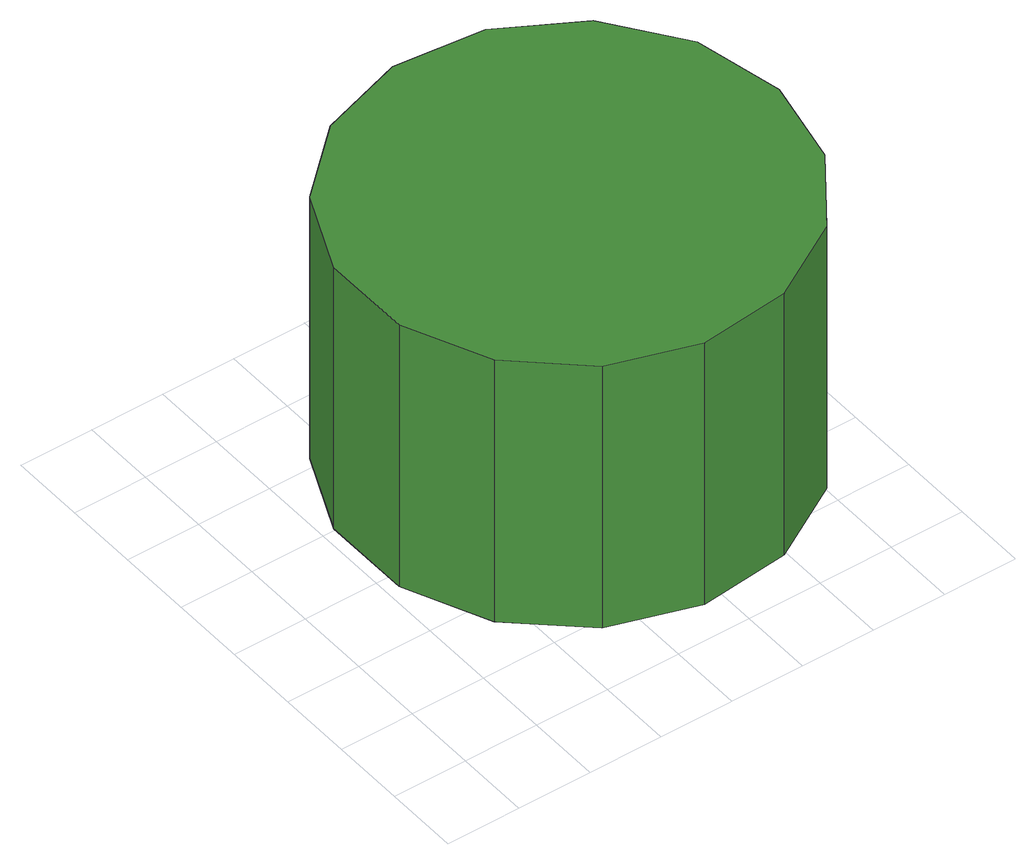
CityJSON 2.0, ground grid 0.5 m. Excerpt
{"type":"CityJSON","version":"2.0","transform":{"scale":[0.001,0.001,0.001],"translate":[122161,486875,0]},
"CityObjects":{
"tree1":{"type":"SolitaryVegetationObject","attributes":{"function":"something"},"geometry":[{"type":"MultiSurface","lod":"1","boundaries":[[[0,1,2,3,4,5,6,7,8,9,10,11,12,13,14]],[[15,16,17,18,19,20,21,22,23,24,25,26,27,28,29]],[[0,29,28,1]],[[1,28,27,2]],[[2,27,26,3]],[[3,26,25,4]],[[4,25,24,5]],[[5,24,23,6]],[[6,23,22,7]],[[7,22,21,8]],[[8,21,20,9]],[[9,20,19,10]],[[10,19,18,11]],[[11,18,17,12]],[[12,17,16,13]],[[13,16,15,14]],[[14,15,29,0]]]}]}
},
"vertices":[
[3495,1706,2129],[3368,2304,2129],[3009,2798,2129],[2480,3104,2129],[1872,3168,2129],[1291,2979,2129],[837,2570,2129],[588,2012,2129],[588,1401,2129],[837,842,2129],[1291,433,2129],[1872,245,2129],[2480,309,2129],[3009,614,2129],[3368,1108,2129],[3368,1108,153],[3009,614,153],[2480,309,153],[1872,245,153],[1291,433,153],[837,842,153],[588,1401,153],[588,2012,153],[837,2570,153],[1291,2979,153],[1872,3168,153],[2480,3104,153],[3009,2798,153],[3368,2304,153],[3495,1706,153]
]}
